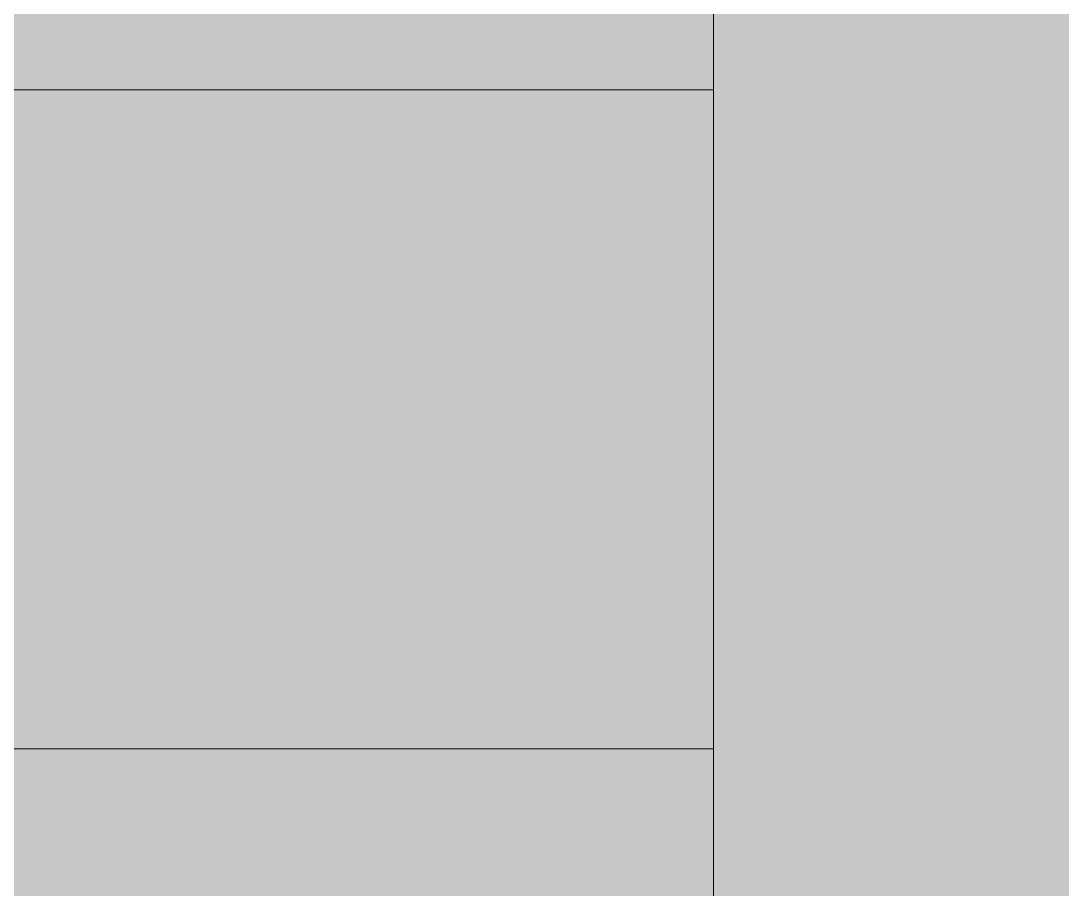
# Model space of a CAD drawing. Header units: millimetres. Extents: x -164500 to 426394, y -23753 to 102118.
# Drawn here: x 239416.8 to 239890.9, y 96225.5 to 96620.8 of the extents above; entities that cross this region are included whole.
import ezdxf

# ---------------------------------------------------------------- set-up
doc = ezdxf.new("R2010")
doc.units = ezdxf.units.MM
doc.layers.add('A-AREA-PATT-2', color=7, linetype='Continuous', lineweight=5, true_color=0xcde0ef, transparency=1)
doc.layers.add('S-STRS', color=7, linetype='Continuous', lineweight=9)
doc.layers.add('S-STRS-1', color=7, linetype='Continuous', lineweight=9, true_color=0xeef6ff)

# ---------------------------------------------------------------- blocks, each defined once
blk = doc.blocks.new('2floor')
at = {"layer": 'A-AREA-PATT-2'}
h = blk.add_hatch(color=256, dxfattribs=at)
h.paths.add_polyline_path([(240003.18, 21450), (240082.12, 21450), (240082.12, 22335), (241561.62, 22335), (241561.62, 22350), (240032.12, 22350), (240032.12, 25350), (239732.12, 25350), (239732.12, 21450)])
h.paths.add_polyline_path([(238126, 21839.51), (238182.12, 21839.51), (238182.12, 21870.41), (238057.12, 21870.41), (238057.12, 21839.51)])
h.paths.add_polyline_path([(241582.12, 23504.59), (241707.12, 23504.59), (241707.12, 24029.59), (241582.12, 24029.59), (241582.12, 23955.62)])
h.paths.add_polyline_path([(238743.29, 26395), (241561.62, 26395), (241561.62, 26419.5), (238202.62, 26419.5), (238202.62, 26395), (238652.29, 26395)])
at = {"layer": 'S-STRS-1'}
for points in [[(239732.12, 22050), (239732.12, 22350), (238182.12, 22350), (238182.12, 22050), (239226, 22050)], [(239583.98, 21750), (239732.12, 21750), (239732.12, 22050), (238182.12, 22050), (238182.12, 21750), (239226, 21750)], [(239732.12, 21450), (239732.12, 21750), (238182.12, 21750), (238182.12, 21450), (239226, 21450)]]:
    blk.add_hatch(color=256, dxfattribs=at).paths.add_polyline_path(points)
at = {"layer": 'S-STRS'}
for p, q in [((239732.12, 22050), (239732.12, 22350)), ((238182.12, 22050), (239732.12, 22050)), ((238182.12, 22050), (239732.12, 22050)), ((239732.12, 21750), (239732.12, 22050)), ((238182.12, 21750), (239732.12, 21750)), ((238182.12, 21750), (239732.12, 21750)), ((239732.12, 21450), (239732.12, 21750))]:
    blk.add_line(p, q, dxfattribs=at)

msp = doc.modelspace()

# ---------------------------------------------------------------- block references
msp.add_blockref('2floor', (0, 74539.358))

doc.saveas('drawing.dxf')
